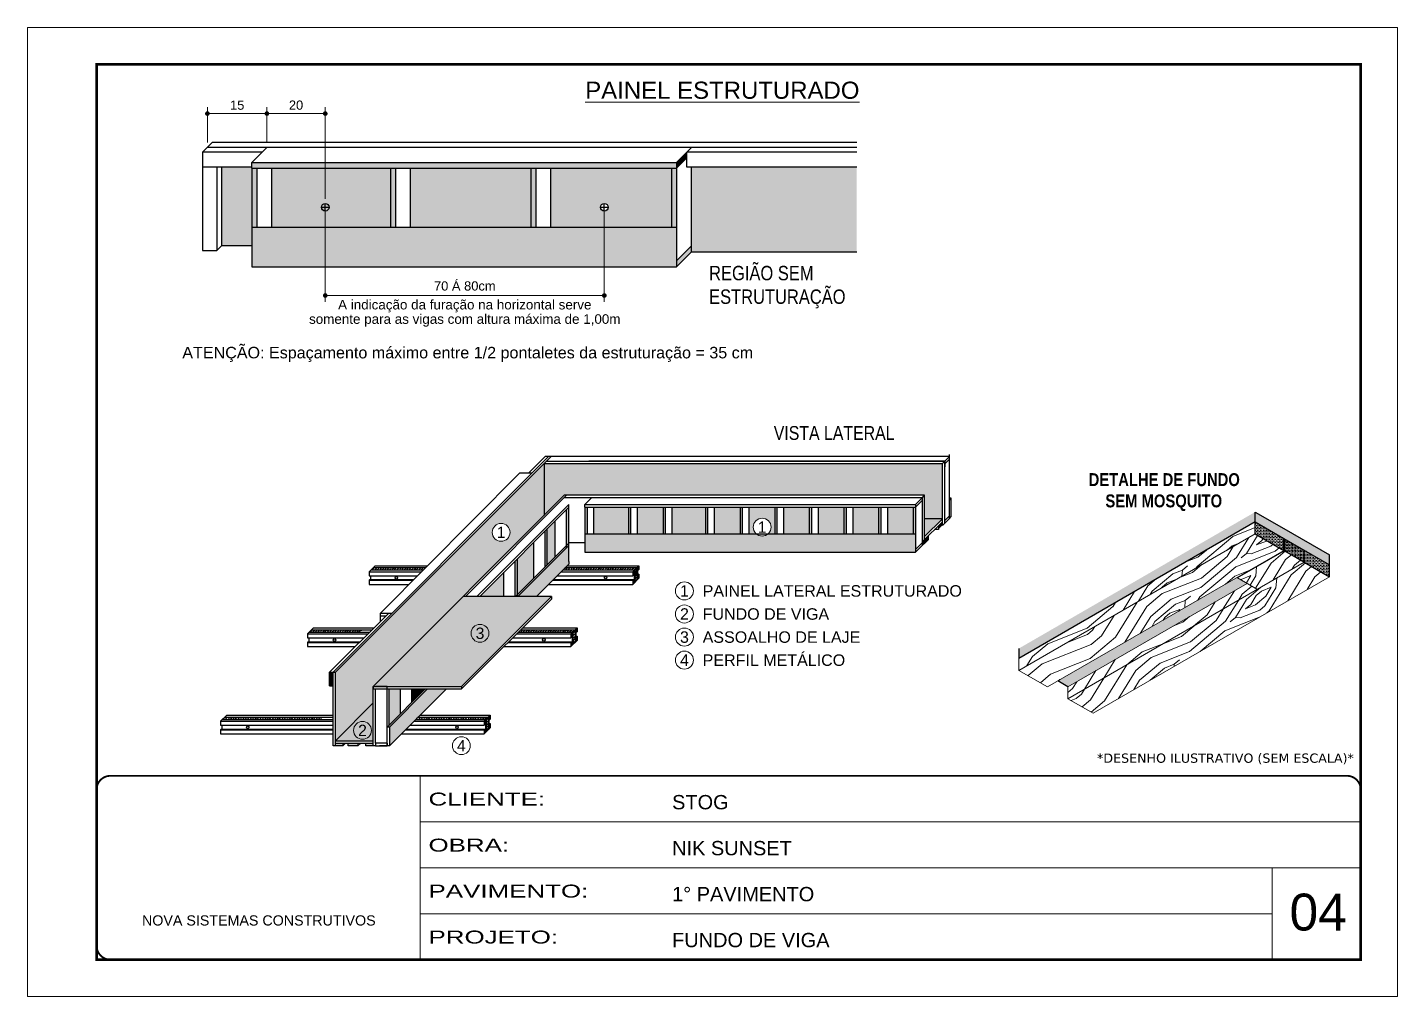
# Model space of a CAD drawing. Header units: millimetres. Extents: x 1659 to 9159, y 667 to 9133.
# Drawn here: x 7052 to 8537, y 2965 to 4015 of the extents above; entities that cross this region are included whole.
import ezdxf
from ezdxf.enums import TextEntityAlignment as Align

# ---------------------------------------------------------------- set-up
doc = ezdxf.new("R2010")
doc.units = ezdxf.units.MM
doc.linetypes.add('CONTINUO', pattern=[0])
doc.linetypes.add('DASHED', pattern=[0.75, 0.5, -0.25])
for name, color, linetype, lineweight in [('CARIMBO', 255, 'Continuous', 9), ('Demarcação 1', 251, 'Continuous', 9), ('Demarcação 2', 254, 'Continuous', 9), ('Folhas', 255, 'Continuous', 9), ('fundo', 100, 'Continuous', 9), ('Madeira', 126, 'Continuous', 18), ('SARRAFO DE PRESSAO', 251, 'DASHED', 9)]:
    doc.layers.add(name, color=color, linetype=linetype, lineweight=lineweight)
for name, color, linetype in [('COTA', 241, 'Continuous'), ('HACHURA MADEIRAS', 1, 'Continuous'), ('material do compensado', 7, 'Continuous'), ('texto', 7, 'Continuous')]:
    doc.layers.add(name, color=color, linetype=linetype)
doc.styles.add('ARIAL', font='arial.ttf')
doc.styles.add('CESAR1', font='arial.ttf', dxfattribs={"oblique": 15})
doc.styles.add('ROMANC', font='techb___.ttf', dxfattribs={"height": 2.5})
doc.styles.get("Standard").update_dxf_attribs({"font": 'arial.ttf'})
doc.styles.add('stylellllll', font='verdana.ttf', dxfattribs={"height": 2})
doc.styles.add('Tecnologia', font='')
doc.styles.add('texto', font='ARIALN.TTF')
doc.styles.get('Tecnologia').set_extended_font_data('Forgotten Futurist')
doc.dimstyles.new('1x', dxfattribs={"dimtxt": 10, "dimasz": 5, "dimexe": 7, "dimexo": 5, "dimgap": 4, "dimtad": 1, "dimdec": 1, "dimdsep": 46, "dimtxsty": 'Standard', "dimblk": 'DOT', "dimcen": 0.09, "dimclrd": 4, "dimclre": 4, "dimclrt": 2, "dimadec": 0, "dimazin": 2, "dimtfac": 1, "dimtdec": 1, "dimtmove": 0, "dimatfit": 3, "dimldrblk": 'DOT', "dimfxl": 0, "dimtolj": 1, "dimtzin": 0, "dimlwd": 9, "dimlwe": 9, "dimarcsym": 0})
pattern_1 = [(45, (4844.367, 51653.8525), (0.99436891, 3.64601934), [4.6875, -0.9375, 0, -0.9375])]
pattern_2 = [(355, (-41282.31, 617.01), (111.07494, 93.20294), [5.12645, -97.40264]), (85, (-41238.32, 649.18), (-93.20294, 111.07494), [10.2529, -92.27619]), (40, (-41259.646, 640.75), (8.936, 102.13894), [7.24881, -21.74642, 7.24881, -14.497615, 50.751904, -43.50449]), (40, (-41287.86, 612.345), (8.936, 102.13894), [7.24983, -14.49967, 7.24983, -115.99871]), (40, (-41251.22, 619.43), (8.936, 102.13894), [7.24983, -137.7482]), (40, (-41241.45, 613.43), (8.936, 102.13894), [7.24983, -137.7482]), (40, (-41255.88, 624.986), (8.936, 102.13894), [7.24983, -137.7482]), (40, (-41260.54, 630.54), (8.936, 102.13894), [14.49967, -130.49838]), (40, (-41228.3, 704.91), (8.936, 102.13894), [14.49967, -130.49838]), (40, (-41270.31, 636.54), (8.936, 102.13894), [28.99933, -115.99871]), (40, (-41274.97, 642.09), (8.936, 102.13894), [28.99933, -115.99871]), (40, (-41205.896, 666.93), (8.936, 102.13894), [28.99933, -115.99871]), (40, (-41279.18, 652.754), (8.936, 102.13894), [21.7497, -123.24834]), (40, (-41298.27, 669.86), (8.936, 102.13894), [21.7497, -123.24834]), (40, (-41288.95, 658.755), (8.936, 102.13894), [21.7497, -123.24834]), (40, (-41219.876, 683.59), (8.936, 102.13894), [36.24951, -108.74853]), (40, (-41229.64, 689.59), (8.936, 102.13894), [36.24951, -108.74853]), (40, (-41221.66, 663.16), (8.936, 102.13894), [50.74931, -94.24873]), (21.56505, (-41271.2, 626.326), (102.138945, -8.936), [11.4631, -217.79893]), (21.56505, (-41248.09, 655.18), (102.138945, -8.936), [11.4631, -217.79893]), (21.56505, (-41254.09, 645.413), (102.138945, -8.936), [11.4631, -217.79893]), (21.56505, (-41277.2, 616.56), (102.138945, -8.936), [22.9262, -206.33583]), (21.56505, (-41252.75, 660.734), (102.138945, -8.936), [34.3893, -194.87273]), (21.56505, (-41262.52, 666.735), (102.138945, -8.936), [45.8524, -183.40963]), (21.56505, (-41272.286, 672.735), (102.138945, -8.936), [45.8524, -183.40963]), (21.56505, (-41284.926, 704.717), (102.138945, -8.936), [45.8524, -183.40963]), (21.56505, (-41285.82, 694.503), (102.138945, -8.936), [57.3155, -171.94653]), (21.56505, (-41281.606, 683.843), (102.138945, -8.936), [57.3155, -171.94653]), (58.43495, (-41249.43, 639.86), (8.936, 102.138945), [11.4631, -217.79893]), (58.43495, (-41265.646, 630.986), (8.936, 102.138945), [11.4631, -217.79893]), (58.43495, (-41282.308, 617.006), (8.936, 102.138945), [22.9262, -206.33583]), (58.43495, (-41250.326, 629.646), (8.936, 102.138945), [22.9262, -206.33583]), (58.43495, (-41292.97, 612.79), (8.936, 102.138945), [34.3893, -194.87273]), (58.43495, (-41303.18, 613.686), (8.936, 102.138945), [45.8524, -183.40963]), (58.43495, (-41210.81, 610.75), (8.936, 102.138945), [45.8524, -183.40963]), (58.43495, (-41245.665, 624.09), (8.936, 102.138945), [45.8524, -183.40963]), (58.43495, (-41226.13, 612.09), (8.936, 102.138945), [57.3155, -171.94653]), (58.43495, (-41235.9, 618.09), (8.936, 102.138945), [57.3155, -171.94653])]
pattern_3 = [(0, (-30389.7905, -7136.9459), (0.82275303, 1.645506056), [0, -1.645506056])]

# ---------------------------------------------------------------- blocks, each defined once
blk = doc.blocks.new('9999999999')
at = {"color": 30, "linetype": 'CONTINUO'}
for p, q in [((98564.6, 34230.2), (98564.6, 34429.4)), ((98564.6, 34379.6), (99584, 34379.6)), ((98564.6, 34329.8), (99488, 34329.8)), ((99584, 34329.8), (99488, 34329.8)), ((99488, 34329.8), (99488, 34230.2)), ((98564.6, 34280), (99488, 34280))]:
    blk.add_line(p, q, dxfattribs=at)
at = {"color": 30, "linetype": 'CONTINUO', "const_width": 2}
blk.add_lwpolyline([(99584, 34230.2), (99584, 34414.4, 0.414214), (99569, 34429.4), (98229, 34429.4, 0.414214), (98214, 34414.4), (98214, 34245.2, 0.414214), (98229, 34230.2), (99584, 34230.2)], format="xyb", dxfattribs=at)
at = {"layer": 'Folhas'}
blk.add_lwpolyline([(98139, 34190.2), (99624, 34190.2), (99624, 35240.2), (98139, 35240.2)], close=True, dxfattribs=at)
at = {"layer": 'Folhas', "color": 30, "const_width": 3}
blk.add_lwpolyline([(98214, 34230.2), (99584, 34230.2), (99584, 35200.2), (98214, 35200.2)], close=True, dxfattribs=at)
at = {"color": 7, "linetype": 'Continuous', "ltscale": 5, "style": 'ARIAL'}
for s, height, p in [('STOG', 15.48, (98837.7, 34393.1)), ('NIK SUNSET', 15.48, (98837.7, 34343.3)), ('1° PAVIMENTO', 15.483, (98837.7, 34293.5)), ('NOVA SISTEMAS CONSTRUTIVOS', 11.059, (98263.2, 34267.2)), ('FUNDO DE VIGA', 15.483, (98837.7, 34243.7))]:
    blk.add_text(s, height=height, dxfattribs=at).set_placement(p)
at = {"layer": 'Folhas', "color": 7, "style": 'Tecnologia', "width": 1.5}
for s, p in [('CLIENTE:', (98573.7, 34397.2)), ('OBRA:', (98573.7, 34347.3)), ('PAVIMENTO:', (98573.7, 34297.5)), ('PROJETO:', (98573.7, 34247.7))]:
    blk.add_text(s, height=14, dxfattribs=at).set_placement(p)
blk = doc.blocks.new('_Dot')
at = {"color": 0, "linetype": 'ByBlock', "lineweight": -2}
blk.add_line((-0.5, 0), (-1, 0), dxfattribs=at)
at = {"color": 0, "linetype": 'ByBlock', "const_width": 0.5}
blk.add_lwpolyline([(-0.25, 0, 1), (0.25, 0, 1)], format="xyb", close=True, dxfattribs=at)
blk = doc.blocks.new('*D120')
at = {"layer": 'COTA', "color": 4, "lineweight": 9}
for p, q in [((7246.9, 3889.8), (7246.9, 3928.2)), ((7251.9, 3921.2), (7306.4, 3921.2)), ((7311.4, 3889.4), (7311.4, 3928.2))]:
    blk.add_line(p, q, dxfattribs=at)
at = {"layer": 'Defpoints', "color": 0}
for p in [(7311.4, 3921.2), (7246.9, 3884.8), (7311.4, 3884.4)]:
    blk.add_point(p, dxfattribs=at)
at = {"layer": 'COTA', "color": 4, "lineweight": 9, "xscale": 5, "yscale": 5, "zscale": 5, "rotation": 180}
blk.add_blockref('_Dot', (7246.9, 3921.2), dxfattribs=at)
at = {"layer": 'COTA', "color": 4, "lineweight": 9, "xscale": 5, "yscale": 5, "zscale": 5}
blk.add_blockref('_Dot', (7311.4, 3921.2), dxfattribs=at)
at = {"layer": 'COTA', "color": 2, "insert": (7279.2, 3930.3), "char_height": 10, "attachment_point": 5}
blk.add_mtext('\\A1;15', dxfattribs=at)
blk = doc.blocks.new('*D121')
at = {"layer": 'COTA', "color": 4, "lineweight": 9}
for p, q in [((7311.4, 3889.4), (7311.4, 3928.2)), ((7316.4, 3921.2), (7369.7, 3921.2)), ((7374.7, 3828.9), (7374.7, 3928.2))]:
    blk.add_line(p, q, dxfattribs=at)
at = {"layer": 'Defpoints', "color": 0}
for p in [(7374.7, 3921.2), (7311.4, 3884.4), (7374.7, 3823.9)]:
    blk.add_point(p, dxfattribs=at)
at = {"layer": 'COTA', "color": 4, "lineweight": 9, "xscale": 5, "yscale": 5, "zscale": 5, "rotation": 180}
blk.add_blockref('_Dot', (7311.4, 3921.2), dxfattribs=at)
at = {"layer": 'COTA', "color": 4, "lineweight": 9, "xscale": 5, "yscale": 5, "zscale": 5}
blk.add_blockref('_Dot', (7374.7, 3921.2), dxfattribs=at)
at = {"layer": 'COTA', "color": 2, "insert": (7343, 3930.3), "char_height": 10, "attachment_point": 5}
blk.add_mtext('\\A1;20', dxfattribs=at)
blk = doc.blocks.new('*D122')
at = {"layer": 'COTA', "color": 4, "lineweight": 9}
for p, q in [((7374.7, 3818.9), (7374.7, 3717.1)), ((7677.1, 3818.9), (7677.1, 3717.1)), ((7379.7, 3724.1), (7672.1, 3724.1))]:
    blk.add_line(p, q, dxfattribs=at)
at = {"layer": 'Defpoints', "color": 0}
for p in [(7374.7, 3823.9), (7677.1, 3823.9), (7677.1, 3724.1)]:
    blk.add_point(p, dxfattribs=at)
at = {"layer": 'COTA', "color": 4, "lineweight": 9, "xscale": 5, "yscale": 5, "zscale": 5, "rotation": 180}
blk.add_blockref('_Dot', (7374.7, 3724.1), dxfattribs=at)
at = {"layer": 'COTA', "color": 4, "lineweight": 9, "xscale": 5, "yscale": 5, "zscale": 5}
blk.add_blockref('_Dot', (7677.1, 3724.1), dxfattribs=at)
at = {"layer": 'COTA', "color": 2, "insert": (7525.9, 3734.4), "char_height": 10, "attachment_point": 5}
blk.add_mtext('\\A1;70 Á 80cm', dxfattribs=at)

msp = doc.modelspace()

# ---------------------------------------------------------------- hatches: boundary and pattern name
for points in [[(7766.55, 3873.18), (7766.55, 3879.56), (7755.21, 3868.3), (7755.21, 3861.92)], [(7597.61, 3798.21), (7602.93, 3798.21), (7602.93, 3861.93), (7597.61, 3861.93)], [(8043.46, 3474.87), (8043.46, 3479.06), (8039.23, 3474.87), (8039.23, 3470.67)], [(8028.29, 3464.02), (8022.31, 3458.09), (8022.31, 3453.89), (8028.29, 3459.83)], [(7383.07, 3316.05), (7379.41, 3316.05), (7379.41, 3301.19), (7383.07, 3301.19)]]:
    msp.add_hatch(color=256).paths.add_polyline_path(points)
at = {"linetype": 'ByBlock', "ltscale": 2}
for points in [[(7295.04, 3798.21), (7300.36, 3798.21), (7300.37, 3861.81), (7295.04, 3861.81)], [(7755.21, 3868.3), (7295.15, 3868.3), (7295.15, 3861.93), (7755.21, 3861.93)], [(7445.22, 3798.21), (7450.55, 3798.21), (7450.55, 3861.81), (7445.22, 3861.81)], [(8053.09, 3504.66), (8051.07, 3504.66), (8051.07, 3502.42)], [(7636.17, 3450.72), (7638.52, 3453.07), (7638.52, 3494.51), (7636.17, 3492.16)], [(7655.82, 3465.96), (7658.26, 3465.96), (7658.26, 3494.67), (7655.82, 3494.67)], [(7703.1, 3465.96), (7705.54, 3465.96), (7705.54, 3494.67), (7703.1, 3494.67)], [(7740.63, 3465.96), (7743.07, 3465.96), (7743.07, 3494.67), (7740.63, 3494.67)], [(7786.56, 3465.96), (7789, 3465.96), (7789, 3494.67), (7786.56, 3494.67)], [(7824.1, 3465.96), (7826.54, 3465.96), (7826.54, 3494.67), (7824.1, 3494.67)], [(7861.63, 3465.96), (7864.07, 3465.96), (7864.07, 3494.67), (7861.63, 3494.67)], [(7899.16, 3465.96), (7901.6, 3465.96), (7901.6, 3494.67), (7899.16, 3494.67)], [(7936.7, 3465.96), (7939.14, 3465.96), (7939.14, 3494.67), (7936.7, 3494.67)], [(7974.23, 3465.96), (7976.67, 3465.96), (7976.67, 3494.67), (7974.23, 3494.67)], [(8011.76, 3465.96), (8014.2, 3465.96), (8014.2, 3494.67), (8011.77, 3494.67)], [(7612.83, 3429.86), (7615.19, 3432.21), (7615.19, 3471.51), (7612.83, 3469.16)], [(7636.28, 3450.83), (7636.28, 3453.31), (7582.88, 3399.91), (7582.88, 3398.02), (7583.47, 3398.02)], [(7582.78, 3438.76), (7580.42, 3436.41), (7580.42, 3397.91), (7582.78, 3397.91)], [(7485.61, 3297.89), (7483.04, 3297.89), (7441.59, 3256.44), (7444.15, 3256.44)], [(7468.4, 3283.25), (7470.75, 3285.6), (7470.75, 3297.78), (7468.4, 3297.78)]]:
    msp.add_hatch(color=256, dxfattribs=at).paths.add_polyline_path(points)
h = msp.add_hatch(color=256)
h.paths.add_polyline_path([(7755.21, 3761.67), (7755.21, 3755.29), (7771.43, 3771.39), (7771.43, 3777.76)])
h.paths.add_polyline_path([(7749.88, 3798.21), (7755.21, 3798.21), (7755.21, 3861.92), (7749.88, 3861.92)])
at = {"linetype": 'Continuous', "ltscale": 1.5}
h = msp.add_hatch(dxfattribs=at)
h.set_pattern_fill('ANSI36', color=256, scale=15, style=0)
h.set_pattern_definition(pattern_1)
h.paths.add_polyline_path([(7426.84, 3429.34), (7424.33, 3426.84), (7480.9, 3426.84), (7483.39, 3429.34)])
h = msp.add_hatch(dxfattribs=at)
h.set_pattern_fill('ANSI36', color=256, scale=15, style=0)
h.set_pattern_definition(pattern_1)
h.paths.add_polyline_path([(7712.52, 3429.34), (7634.79, 3429.34), (7632.29, 3426.84), (7710.02, 3426.84)])
h.paths.add_polyline_path([(7712.52, 3429.34), (7710.02, 3426.84), (7710.02, 3413.22), (7712.52, 3415.73)])
h = msp.add_hatch(dxfattribs=at)
h.set_pattern_fill('ANSI36', color=256, scale=15, style=0)
h.set_pattern_definition(pattern_1)
h.paths.add_polyline_path([(7359.86, 3361.97), (7357.35, 3359.47), (7413.92, 3359.47), (7416.41, 3361.97)])
h = msp.add_hatch(dxfattribs=at)
h.set_pattern_fill('ANSI36', color=256, scale=15, style=0)
h.set_pattern_definition(pattern_1)
h.paths.add_polyline_path([(7645.54, 3361.97), (7643.04, 3359.47), (7643.04, 3345.85), (7645.54, 3348.36)])
h.paths.add_polyline_path([(7586.54, 3361.97), (7584.03, 3359.47), (7643.04, 3359.47), (7645.54, 3361.97)])
h = msp.add_hatch(dxfattribs=at)
h.set_pattern_fill('ANSI36', color=256, scale=15, style=0)
h.set_pattern_definition(pattern_1)
h.paths.add_polyline_path([(7265.78, 3267.35), (7263.28, 3264.84), (7370.75, 3264.84), (7370.75, 3267.35)])
h = msp.add_hatch(dxfattribs=at)
h.set_pattern_fill('ANSI36', color=256, scale=15, style=0)
h.set_pattern_definition(pattern_1)
h.paths.add_polyline_path([(7551.47, 3267.35), (7548.97, 3264.84), (7548.97, 3251.23), (7551.47, 3253.74)])
h.paths.add_polyline_path([(7475.37, 3267.35), (7472.86, 3264.84), (7548.97, 3264.84), (7551.47, 3267.35)])
at = {"linetype": 'ByBlock', "ltscale": 2}
h = msp.add_hatch(color=256, dxfattribs=at)
h.paths.add_polyline_path([(7393.85, 3239.06), (7385.63, 3239.06), (7385.63, 3236.14), (7393.85, 3236.14)])
h.paths.add_polyline_path([(7410.15, 3239.06), (7399.37, 3239.06), (7399.37, 3236.14), (7410.15, 3236.14)])
h.paths.add_polyline_path([(7426.7, 3239.06), (7418.48, 3239.06), (7418.48, 3236.14), (7426.7, 3236.14)])
at = {"layer": 'Demarcação 1'}
h = msp.add_hatch(color=256, dxfattribs=at)
h.paths.add_polyline_path([(7405.36, 3252.95, 1), (7424.72, 3252.95, 1)], flags=17)
h.paths.add_polyline_path([(7426.7, 3300.66), (7611.75, 3485.7), (7611.75, 3542.17), (7611.74, 3542.17), (7385.63, 3316.06), (7385.63, 3241.62), (7426.7, 3282.69)])
h.paths.add_polyline_path([(7555.56, 3467.49, -1), (7574.91, 3467.49, -1)], flags=16)
h.paths.add_polyline_path([(7407.16, 3243.7), (7422.92, 3243.7), (7422.92, 3262.26), (7407.16, 3262.26)], flags=24)
h.paths.add_polyline_path([(7557.36, 3458.24), (7573.12, 3458.24), (7573.12, 3476.79), (7557.36, 3476.79)], flags=24)
for points in [[(7611.75, 3485.7), (7633.68, 3507.63), (8024.25, 3507.63), (8024.25, 3482.01), (8043.46, 3482.01), (8043.46, 3542.17), (7611.75, 3542.17)], [(8024.25, 3482.01), (8024.25, 3462.95), (8043.46, 3482.01)]]:
    msp.add_hatch(color=256, dxfattribs=at).paths.add_polyline_path(points)
h = msp.add_hatch(color=256, dxfattribs=at)
h.paths.add_polyline_path([(7385.63, 3241.62), (7426.7, 3241.62), (7426.7, 3282.69)])
h.paths.add_polyline_path([(7405.36, 3252.95, -1), (7424.72, 3252.95, -1)], flags=16)
h.paths.add_polyline_path([(7407.16, 3243.7), (7422.92, 3243.7), (7422.92, 3262.26), (7407.16, 3262.26)], flags=24)
at = {"layer": 'Demarcação 2'}
for points in [[(7295.15, 3861.93), (7295.15, 3861.93), (7295.15, 3861.93), (7295.15, 3862.99), (7262.16, 3862.99), (7262.16, 3777.77), (7295.15, 3777.77)], [(7316.7, 3798.21), (7445.33, 3798.21), (7445.33, 3861.93), (7316.7, 3861.93)], [(7466.88, 3798.21), (7597.61, 3798.21), (7597.61, 3861.93), (7466.88, 3861.93)], [(7771.43, 3862.99), (7771.43, 3771.39), (7950.71, 3771.39), (7950.71, 3862.99)], [(7755.21, 3798.21), (7295.15, 3798.21), (7295.15, 3761.67), (7295.15, 3755.3), (7755.21, 3755.29)], [(7665.8, 3465.96), (7703.21, 3465.96), (7703.21, 3494.78), (7665.8, 3494.78)], [(7713.07, 3465.96), (7740.74, 3465.96), (7740.74, 3494.78), (7713.07, 3494.78)], [(7750.61, 3465.96), (7786.67, 3465.96), (7786.67, 3494.78), (7750.61, 3494.78)], [(7796.54, 3465.96), (7824.2, 3465.96), (7824.2, 3494.78), (7796.54, 3494.78)], [(7871.6, 3465.96), (7899.27, 3465.96), (7899.27, 3494.78), (7871.6, 3494.78)], [(7909.14, 3465.96), (7936.8, 3465.96), (7936.8, 3494.78), (7909.14, 3494.78)], [(7946.67, 3465.96), (7974.34, 3465.96), (7974.34, 3494.78), (7946.67, 3494.78)], [(7984.21, 3465.96), (8011.87, 3465.96), (8011.87, 3494.78), (7984.21, 3494.78)], [(7615.29, 3432.32), (7623.96, 3440.99), (7623.96, 3479.95), (7615.29, 3471.28)], [(8014.31, 3465.96), (7854.64, 3465.96, -0.3830345), (7841.71, 3465.96), (7655.93, 3465.96), (7655.93, 3445.96), (8014.31, 3445.96)], [(7582.88, 3399.91), (7600.62, 3417.65), (7600.62, 3456.61), (7582.88, 3438.87)], [(7638.63, 3436.1), (7638.63, 3453.18), (7583.47, 3398.02), (7603.47, 3398.02), (7638.63, 3433.17)], [(7542.03, 3398.02), (7568.21, 3398.02), (7568.21, 3424.2)], [(7443.94, 3258.79), (7456.19, 3271.04), (7456.19, 3297.89), (7443.94, 3297.89)], [(7505.91, 3297.89), (7500.42, 3297.89), (7485.61, 3297.89), (7444.15, 3256.44), (7444.15, 3236.14)], [(7470.86, 3285.71), (7483.04, 3297.89), (7470.86, 3297.89)]]:
    msp.add_hatch(color=256, dxfattribs=at).paths.add_polyline_path(points)
h = msp.add_hatch(color=256, dxfattribs=at)
h.paths.add_polyline_path([(7672.93, 3819.75, -1), (7681.3, 3819.75, -1)], flags=16)
h.paths.add_polyline_path([(7619.16, 3798.21), (7749.88, 3798.21), (7749.88, 3861.93), (7619.16, 3861.93)])
h = msp.add_hatch(color=256, dxfattribs=at)
h.paths.add_polyline_path([(7857.85, 3473.16, -1), (7838.5, 3473.16, -1)], flags=16)
h.paths.add_polyline_path([(7840.3, 3463.91), (7856.06, 3463.91), (7856.06, 3482.46), (7840.3, 3482.46)], flags=24)
h.paths.add_polyline_path([(7834.07, 3465.96), (7861.74, 3465.96), (7861.74, 3494.78), (7834.07, 3494.78)])
h = msp.add_hatch(color=256, dxfattribs=at)
h.paths.add_polyline_path([(7426.7, 3300.66), (7429.27, 3300.66), (7441.59, 3300.66), (7522.34, 3300.66), (7619.7, 3398.02), (7524.07, 3398.02)])
h.paths.add_polyline_path([(7534.44, 3348.64), (7550.31, 3348.64), (7550.31, 3367.52), (7534.44, 3367.52)], flags=24)
at = {"layer": 'fundo'}
h = msp.add_hatch(color=252, dxfattribs=at)
h.dxf.hatch_style = 1
h.paths.add_polyline_path([(8126.36, 3341.67), (8126.36, 3331.02), (8382.5, 3478.91), (8382.5, 3489.56)])
h = msp.add_hatch(color=252, dxfattribs=at)
h.dxf.hatch_style = 1
h.paths.add_polyline_path([(8413.58, 3471.62), (8382.5, 3489.56), (8382.5, 3478.91), (8413.58, 3460.96), (8462.92, 3432.48), (8462.92, 3443.13)])
h = msp.add_hatch(color=252, dxfattribs=at)
h.dxf.hatch_style = 1
h.paths.add_polyline_path([(8373.87, 3412.16), (8363.5, 3418.15), (8363.5, 3419.03), (8168.71, 3306.57), (8179.63, 3300.26)])
at = {"layer": 'HACHURA MADEIRAS'}
h = msp.add_hatch(dxfattribs=at)
h.set_pattern_fill('DOTS', scale=1.036539)
h.set_pattern_definition(pattern_3)
h.paths.add_polyline_path([(8413.58, 3447.94), (8413.58, 3460.96), (8382.5, 3478.91), (8382.5, 3465.88)])
h = msp.add_hatch(dxfattribs=at)
h.set_pattern_fill('DOTS', scale=1.036539)
h.set_pattern_definition(pattern_3)
h.paths.add_polyline_path([(8414.34, 3460.52), (8414.34, 3447.5), (8435.48, 3435.3), (8435.48, 3448.32)])
h = msp.add_hatch(dxfattribs=at)
h.set_pattern_fill('DOTS', scale=1.036539)
h.set_pattern_definition(pattern_3)
h.paths.add_polyline_path([(8435.78, 3448.15), (8435.78, 3435.12), (8462.92, 3419.45), (8462.92, 3432.48)])
at = {"layer": 'Madeira'}
h = msp.add_hatch(dxfattribs=at)
h.set_pattern_fill('PATRON00077', color=256, scale=102.529099, angle=355, pattern_type=2)
h.set_pattern_definition(pattern_2)
h.paths.add_polyline_path([(8126.36, 3331.02), (8126.36, 3318), (8382.5, 3465.88), (8382.5, 3478.91)])
h = msp.add_hatch(dxfattribs=at)
h.set_pattern_fill('PATRON00077', color=256, scale=102.529099, angle=355, pattern_type=2)
h.set_pattern_definition([(355, (-10179.79, -68623.56), (111.07494, 93.20294), [5.12645, -97.40264]), (85, (-10135.81, -68591.39), (-93.20294, 111.07494), [10.25291, -92.27619]), (40, (-10157.13, -68599.82), (8.936, 102.138945), [7.248807, -21.74642, 7.248807, -14.497615, 50.751904, -43.504487]), (40, (-10185.34, -68628.224), (8.936, 102.138945), [7.24983, -14.499665, 7.24983, -115.99871]), (40, (-10148.7, -68621.14), (8.936, 102.138945), [7.24983, -137.74821]), (40, (-10138.934, -68627.14), (8.936, 102.138945), [7.24983, -137.74821]), (40, (-10153.36, -68615.584), (8.936, 102.138945), [7.24983, -137.74821]), (40, (-10158.02, -68610.03), (8.936, 102.138945), [14.49967, -130.49838]), (40, (-10125.785, -68535.66), (8.936, 102.138945), [14.49967, -130.49838]), (40, (-10167.79, -68604.03), (8.936, 102.138945), [28.99933, -115.99871]), (40, (-10172.45, -68598.476), (8.936, 102.138945), [28.99933, -115.99871]), (40, (-10103.38, -68573.64), (8.936, 102.138945), [28.99933, -115.99871]), (40, (-10176.66, -68587.815), (8.936, 102.138945), [21.7497, -123.24834]), (40, (-10195.75, -68570.71), (8.936, 102.138945), [21.7497, -123.24834]), (40, (-10186.43, -68581.815), (8.936, 102.138945), [21.7497, -123.24834]), (40, (-10117.36, -68556.98), (8.936, 102.138945), [36.24951, -108.74853]), (40, (-10127.125, -68550.98), (8.936, 102.138945), [36.24951, -108.74853]), (40, (-10119.145, -68577.41), (8.936, 102.138945), [50.74931, -94.24873]), (21.56505, (-10168.68, -68614.244), (102.138945, -8.936), [11.4631, -217.79893]), (21.56505, (-10145.574, -68585.39), (102.138945, -8.936), [11.4631, -217.79893]), (21.56505, (-10151.574, -68595.156), (102.138945, -8.936), [11.4631, -217.79893]), (21.56505, (-10174.683, -68624.01), (102.138945, -8.936), [22.9262, -206.33583]), (21.56505, (-10150.234, -68579.836), (102.138945, -8.936), [34.3893, -194.87273]), (21.56505, (-10160, -68573.835), (102.138945, -8.936), [45.8524, -183.40963]), (21.56505, (-10169.77, -68567.834), (102.138945, -8.936), [45.8524, -183.40963]), (21.56505, (-10182.41, -68535.852), (102.138945, -8.936), [45.8524, -183.40963]), (21.56505, (-10183.3, -68546.066), (102.138945, -8.936), [57.31551, -171.94653]), (21.56505, (-10179.09, -68556.727), (102.138945, -8.936), [57.31551, -171.94653]), (58.43495, (-10146.914, -68600.71), (8.936, 102.138945), [11.4631, -217.79893]), (58.43495, (-10163.13, -68609.584), (8.936, 102.138945), [11.4631, -217.79893]), (58.43495, (-10179.79, -68623.564), (8.936, 102.138945), [22.9262, -206.33583]), (58.43495, (-10147.808, -68610.924), (8.936, 102.138945), [22.9262, -206.33583]), (58.43495, (-10190.45, -68627.777), (8.936, 102.138945), [34.3893, -194.87273]), (58.43495, (-10200.664, -68626.884), (8.936, 102.138945), [45.8524, -183.40963]), (58.43495, (-10108.292, -68629.82), (8.936, 102.138945), [45.8524, -183.40963]), (58.43495, (-10143.147, -68616.48), (8.936, 102.138945), [45.8524, -183.40963]), (58.43495, (-10123.613, -68628.48), (8.936, 102.138945), [57.31551, -171.94653]), (58.43495, (-10133.38, -68622.48), (8.936, 102.138945), [57.31551, -171.94653])])
h.paths.add_polyline_path([(8126.36, 3318), (8157.43, 3300.05), (8413.58, 3447.94), (8382.5, 3465.88)])
h = msp.add_hatch(dxfattribs=at)
h.set_pattern_fill('PATRON00077', color=256, scale=102.529099, angle=355, pattern_type=2)
h.set_pattern_definition([(355, (-41304.27, 629.74), (111.07494, 93.20294), [5.12645, -97.40264]), (85, (-41260.29, 661.92), (-93.20294, 111.07494), [10.2529, -92.27619]), (40, (-41281.61, 653.49), (8.936, 102.13894), [7.24881, -21.74642, 7.24881, -14.497615, 50.751904, -43.50449]), (40, (-41309.826, 625.085), (8.936, 102.13894), [7.24983, -14.49967, 7.24983, -115.99871]), (40, (-41273.18, 632.17), (8.936, 102.13894), [7.24983, -137.7482]), (40, (-41263.416, 626.17), (8.936, 102.13894), [7.24983, -137.7482]), (40, (-41277.84, 637.725), (8.936, 102.13894), [7.24983, -137.7482]), (40, (-41282.5, 643.28), (8.936, 102.13894), [14.49967, -130.49838]), (40, (-41250.27, 717.65), (8.936, 102.13894), [14.49967, -130.49838]), (40, (-41292.27, 649.28), (8.936, 102.13894), [28.99933, -115.99871]), (40, (-41296.93, 654.83), (8.936, 102.13894), [28.99933, -115.99871]), (40, (-41227.86, 679.666), (8.936, 102.13894), [28.99933, -115.99871]), (40, (-41301.144, 665.49), (8.936, 102.13894), [21.7497, -123.24834]), (40, (-41320.23, 682.6), (8.936, 102.13894), [21.7497, -123.24834]), (40, (-41310.91, 671.494), (8.936, 102.13894), [21.7497, -123.24834]), (40, (-41241.84, 696.33), (8.936, 102.13894), [36.24951, -108.74853]), (40, (-41251.61, 702.33), (8.936, 102.13894), [36.24951, -108.74853]), (40, (-41243.63, 675.9), (8.936, 102.13894), [50.74931, -94.24873]), (21.56505, (-41293.164, 639.065), (102.138945, -8.936), [11.4631, -217.79893]), (21.56505, (-41270.056, 667.92), (102.138945, -8.936), [11.4631, -217.79893]), (21.56505, (-41276.056, 658.153), (102.138945, -8.936), [11.4631, -217.79893]), (21.56505, (-41299.165, 629.3), (102.138945, -8.936), [22.9262, -206.33583]), (21.56505, (-41274.716, 673.473), (102.138945, -8.936), [34.3893, -194.87273]), (21.56505, (-41284.483, 679.474), (102.138945, -8.936), [45.8524, -183.40963]), (21.56505, (-41294.25, 685.475), (102.138945, -8.936), [45.8524, -183.40963]), (21.56505, (-41306.89, 717.457), (102.138945, -8.936), [45.8524, -183.40963]), (21.56505, (-41307.784, 707.243), (102.138945, -8.936), [57.3155, -171.94653]), (21.56505, (-41303.57, 696.58), (102.138945, -8.936), [57.3155, -171.94653]), (58.43495, (-41271.396, 652.6), (8.936, 102.138945), [11.4631, -217.79893]), (58.43495, (-41287.61, 643.725), (8.936, 102.138945), [11.4631, -217.79893]), (58.43495, (-41304.27, 629.745), (8.936, 102.138945), [22.9262, -206.33583]), (58.43495, (-41272.29, 642.385), (8.936, 102.138945), [22.9262, -206.33583]), (58.43495, (-41314.932, 625.53), (8.936, 102.138945), [34.3893, -194.87273]), (58.43495, (-41325.146, 626.425), (8.936, 102.138945), [45.8524, -183.40963]), (58.43495, (-41232.775, 623.49), (8.936, 102.138945), [45.8524, -183.40963]), (58.43495, (-41267.63, 636.83), (8.936, 102.138945), [45.8524, -183.40963]), (58.43495, (-41248.095, 624.83), (8.936, 102.138945), [57.3155, -171.94653]), (58.43495, (-41257.862, 630.83), (8.936, 102.138945), [57.3155, -171.94653])])
h.paths.add_polyline_path([(8384.64, 3405.95), (8435.48, 3435.3), (8413.81, 3447.86), (8363.5, 3418.15)])
h = msp.add_hatch(dxfattribs=at)
h.set_pattern_fill('PATRON00077', color=256, scale=102.529099, angle=355, pattern_type=2)
h.set_pattern_definition(pattern_2)
h.paths.add_polyline_path([(8206.78, 3271.58), (8462.92, 3419.45), (8435.78, 3435.12), (8179.73, 3287.29)])
h = msp.add_hatch(dxfattribs=at)
h.set_pattern_fill('PATRON00077', color=256, scale=102.529099, angle=355, pattern_type=2)
h.set_pattern_definition(pattern_2)
h.paths.add_polyline_path([(8385, 3405.74), (8373.72, 3412.25), (8179.56, 3300.22), (8179.63, 3287.24)])

# ---------------------------------------------------------------- linework, layer by layer
at = {"linetype": 'ByBlock', "ltscale": 2}
for p, q in [((7241.72, 3879.56), (7252.16, 3890)), ((7241.72, 3879.56), (7241.72, 3862.99)), ((7311.37, 3884.39), (7295.15, 3868.3)), ((7771.43, 3884.39), (7755.21, 3868.3)), ((7766.55, 3862.99), (7766.55, 3879.56)), ((7241.72, 3862.99), (7241.72, 3772.93)), ((7257.32, 3862.99), (7257.32, 3772.93)), ((7262.16, 3862.99), (7262.16, 3777.77)), ((7295.15, 3868.3), (7755.21, 3868.3)), ((7295.15, 3861.93), (7295.15, 3868.3)), ((7295.15, 3861.93), (7295.15, 3755.3)), ((7295.15, 3861.93), (7295.15, 3761.67)), ((7295.15, 3861.93), (7755.21, 3861.93)), ((7300.48, 3861.93), (7300.48, 3798.21)), ((7316.7, 3798.21), (7316.7, 3861.93)), ((7445.33, 3861.93), (7445.33, 3798.21)), ((7450.66, 3861.93), (7450.66, 3798.21)), ((7466.88, 3798.21), (7466.88, 3861.93)), ((7597.61, 3861.93), (7597.61, 3798.21)), ((7602.93, 3861.93), (7602.93, 3798.21)), ((7619.16, 3798.21), (7619.16, 3861.93)), ((7749.88, 3861.92), (7749.88, 3798.21)), ((7766.55, 3873.18), (7755.21, 3861.92)), ((7755.21, 3868.3), (7755.21, 3755.29)), ((7771.43, 3771.39), (7771.43, 3862.99)), ((7257.32, 3772.93), (7262.16, 3777.77)), ((7295.15, 3777.77), (7262.16, 3777.77)), ((7295.15, 3777.77), (7262.16, 3777.77)), ((7771.43, 3777.76), (7755.21, 3761.67)), ((7771.43, 3771.39), (7755.21, 3755.29)), ((8051.07, 3546.86), (8046.03, 3541.86)), ((7526.63, 3398.02), (7636.25, 3507.63)), ((7663.36, 3505.07), (7655.93, 3497.7)), ((8021.74, 3505.07), (8014.31, 3497.7)), ((8021.74, 3505.07), (8024.25, 3507.63)), ((8021.74, 3505.07), (8021.74, 3453.32)), ((8051.07, 3502.42), (8053.09, 3504.66)), ((8053.09, 3504.66), (8051.07, 3504.66)), ((8053.09, 3484.66), (8053.09, 3504.66)), ((7636.28, 3450.83), (7636.28, 3492.27)), ((7638.63, 3436.1), (7638.63, 3494.62)), ((7655.93, 3497.7), (8014.31, 3497.7)), ((7655.93, 3494.78), (7655.93, 3497.7)), ((7655.93, 3494.78), (8014.31, 3494.78)), ((7655.93, 3494.78), (7655.93, 3445.96)), ((7655.93, 3494.78), (7655.93, 3465.96)), ((7658.37, 3494.78), (7658.37, 3465.96)), ((7665.8, 3465.96), (7665.8, 3494.78)), ((7703.21, 3494.78), (7703.21, 3465.96)), ((7705.64, 3494.78), (7705.64, 3465.96)), ((7713.07, 3465.96), (7713.07, 3494.78)), ((7740.74, 3494.78), (7740.74, 3465.96)), ((7743.18, 3494.78), (7743.18, 3465.96)), ((7750.61, 3465.96), (7750.61, 3494.78)), ((7786.67, 3494.78), (7786.67, 3465.96)), ((7789.11, 3494.78), (7789.11, 3465.96)), ((7796.54, 3465.96), (7796.54, 3494.78)), ((7824.2, 3494.78), (7824.2, 3465.96)), ((7826.64, 3494.78), (7826.64, 3465.96)), ((7834.07, 3465.96), (7834.07, 3494.78)), ((7861.74, 3494.78), (7861.74, 3465.96)), ((7864.18, 3494.78), (7864.18, 3465.96)), ((7871.6, 3465.96), (7871.6, 3494.78)), ((7899.27, 3494.78), (7899.27, 3465.96)), ((7901.71, 3494.78), (7901.71, 3465.96)), ((7909.14, 3465.96), (7909.14, 3494.78)), ((7936.8, 3494.78), (7936.8, 3465.96)), ((7939.24, 3494.78), (7939.24, 3465.96)), ((7946.67, 3465.96), (7946.67, 3494.78)), ((7974.34, 3494.78), (7974.34, 3465.96)), ((7976.78, 3494.78), (7976.78, 3465.96)), ((7984.21, 3465.96), (7984.21, 3494.78)), ((8011.87, 3494.78), (8011.87, 3465.96)), ((8021.74, 3502.15), (8014.31, 3494.78)), ((8014.31, 3497.7), (8014.31, 3494.78)), ((8014.31, 3494.78), (8014.31, 3445.96)), ((7623.96, 3440.99), (7623.96, 3479.95)), ((8051.07, 3482.42), (8043.46, 3474.87)), ((8051.07, 3482.42), (8053.09, 3484.66)), ((7612.94, 3429.97), (7612.94, 3469.26)), ((7615.29, 3432.32), (7615.29, 3471.61)), ((7638.63, 3455.66), (7580.99, 3398.02)), ((7600.62, 3417.65), (7600.62, 3456.94)), ((7655.93, 3456.25), (7638.63, 3456.25)), ((8021.74, 3456.24), (8014.31, 3448.88)), ((8021.74, 3453.32), (8014.31, 3445.96)), ((8028.29, 3459.83), (8017.91, 3449.53)), ((8024.25, 3455.81), (8021.74, 3453.32)), ((7428.9, 3431.41), (7485.44, 3431.41)), ((7580.53, 3398.02), (7580.53, 3436.52)), ((7582.88, 3398.02), (7582.88, 3438.87)), ((7636.86, 3431.41), (7714.59, 3431.41)), ((7638.63, 3436.1), (7638.63, 3433.17)), ((7422.26, 3424.77), (7422.26, 3420.58)), ((7422.26, 3424.77), (7465.51, 3424.77)), ((7422.26, 3424.77), (7478.84, 3424.77)), ((7422.26, 3420.58), (7474.67, 3420.58)), ((7422.26, 3415.71), (7469.83, 3415.71)), ((7422.9, 3416.34), (7470.46, 3416.34)), ((7423.71, 3420.58), (7423.71, 3416.34)), ((7424.33, 3426.84), (7480.9, 3426.84)), ((7426.84, 3429.34), (7483.39, 3429.34)), ((7621.16, 3415.71), (7707.95, 3415.71)), ((7621.79, 3416.34), (7708.59, 3416.34)), ((7626.03, 3420.58), (7707.95, 3420.58)), ((7630.22, 3424.77), (7707.95, 3424.77)), ((7632.29, 3426.84), (7710.02, 3426.84)), ((7634.79, 3429.34), (7712.52, 3429.34)), ((7707.95, 3424.77), (7707.95, 3420.58)), ((7708.59, 3424.49), (7708.59, 3421.21)), ((7709.39, 3425.3), (7709.39, 3413.37)), ((7710.02, 3426.84), (7710.02, 3413.22)), ((7712.52, 3429.34), (7712.52, 3415.73)), ((7713.15, 3429.05), (7713.15, 3417.13)), ((7713.15, 3426.59), (7713.97, 3426.59)), ((7713.15, 3422.35), (7714.59, 3422.35)), ((7713.15, 3421.72), (7713.97, 3421.72)), ((7713.15, 3417.95), (7713.97, 3417.95)), ((7713.97, 3429.87), (7713.97, 3426.59)), ((7713.97, 3421.72), (7713.97, 3417.95)), ((7422.26, 3411.15), (7451.97, 3411.15)), ((7422.26, 3411.15), (7465.31, 3411.15)), ((7616.61, 3411.15), (7707.95, 3411.15)), ((7708.59, 3413.37), (7709.39, 3413.37)), ((7619.82, 3398.02), (7619.82, 3395.26)), ((7434.4, 3371.05), (7434.4, 3380.07)), ((7434.4, 3377.15), (7440.5, 3377.15)), ((7355.28, 3357.4), (7398.53, 3357.4)), ((7355.28, 3357.4), (7420.75, 3357.4)), ((7355.28, 3357.4), (7355.28, 3353.21)), ((7357.35, 3359.47), (7422.82, 3359.47)), ((7359.86, 3361.97), (7425.32, 3361.97)), ((7361.92, 3364.04), (7427.39, 3364.04)), ((7581.95, 3357.4), (7640.97, 3357.4)), ((7584.02, 3359.47), (7643.04, 3359.47)), ((7586.52, 3361.97), (7645.54, 3361.97)), ((7588.59, 3364.04), (7647.61, 3364.04)), ((7640.97, 3357.4), (7640.97, 3353.21)), ((7641.61, 3357.12), (7641.61, 3353.84)), ((7642.41, 3357.93), (7642.41, 3346)), ((7643.04, 3359.47), (7643.04, 3345.85)), ((7645.54, 3361.97), (7645.54, 3348.36)), ((7646.17, 3361.68), (7646.17, 3349.76)), ((7646.17, 3359.22), (7646.99, 3359.22)), ((7646.99, 3362.5), (7646.99, 3359.22)), ((7355.28, 3353.21), (7416.56, 3353.21)), ((7355.28, 3348.34), (7411.69, 3348.34)), ((7355.28, 3343.78), (7384.99, 3343.78)), ((7355.28, 3343.78), (7407.14, 3343.78)), ((7355.92, 3348.97), (7412.32, 3348.97)), ((7356.73, 3353.21), (7356.73, 3348.97)), ((7568.34, 3343.78), (7640.97, 3343.78)), ((7572.89, 3348.34), (7640.97, 3348.34)), ((7573.52, 3348.97), (7641.61, 3348.97)), ((7577.76, 3353.21), (7640.97, 3353.21)), ((7641.61, 3346), (7642.41, 3346)), ((7646.17, 3354.98), (7647.61, 3354.98)), ((7646.17, 3354.35), (7646.99, 3354.35)), ((7646.17, 3350.58), (7646.99, 3350.58)), ((7646.99, 3354.35), (7646.99, 3350.58)), ((7379.41, 3301.19), (7379.41, 3316.05)), ((7383.07, 3316.06), (7385.63, 3316.06)), ((7379.41, 3301.19), (7383.07, 3301.19)), ((7426.7, 3300.66), (7429.27, 3300.66)), ((7432.48, 3297.89), (7500.42, 3297.89)), ((7441.59, 3239.06), (7441.59, 3297.89)), ((7443.94, 3258.79), (7443.94, 3297.76)), ((7456.19, 3271.04), (7456.19, 3297.89)), ((7468.51, 3283.36), (7468.51, 3297.89)), ((7470.86, 3285.71), (7470.86, 3297.89)), ((7522.34, 3300.66), (7522.34, 3297.89)), ((7265.78, 3267.35), (7383.07, 3267.35)), ((7267.85, 3269.42), (7383.07, 3269.42)), ((7475.37, 3267.35), (7551.47, 3267.35)), ((7477.44, 3269.42), (7553.54, 3269.42)), ((7551.47, 3267.35), (7551.47, 3253.74)), ((7552.1, 3267.06), (7552.1, 3255.13)), ((7552.91, 3267.88), (7552.91, 3264.6)), ((7261.21, 3262.78), (7357.41, 3262.78)), ((7261.21, 3262.78), (7383.07, 3262.78)), ((7261.21, 3262.78), (7261.21, 3258.58)), ((7261.21, 3258.58), (7383.07, 3258.58)), ((7261.21, 3253.71), (7383.07, 3253.71)), ((7261.85, 3254.35), (7383.07, 3254.35)), ((7262.65, 3258.58), (7262.65, 3254.35)), ((7263.28, 3264.84), (7383.07, 3264.84)), ((7461.73, 3253.71), (7546.9, 3253.71)), ((7462.37, 3254.35), (7547.53, 3254.35)), ((7466.6, 3258.58), (7546.9, 3258.58)), ((7470.79, 3262.78), (7546.9, 3262.78)), ((7472.86, 3264.84), (7548.97, 3264.84)), ((7546.9, 3262.78), (7546.9, 3258.58)), ((7547.53, 3262.5), (7547.53, 3259.22)), ((7548.34, 3263.3), (7548.34, 3251.38)), ((7548.97, 3264.84), (7548.97, 3251.23)), ((7552.1, 3264.6), (7552.91, 3264.6)), ((7552.1, 3260.36), (7553.54, 3260.36)), ((7552.1, 3259.73), (7552.91, 3259.73)), ((7552.1, 3255.95), (7552.91, 3255.95)), ((7552.91, 3259.73), (7552.91, 3255.95)), ((7261.21, 3249.16), (7357.41, 3249.16)), ((7261.21, 3249.16), (7383.07, 3249.16)), ((7441.59, 3239.06), (7441.59, 3236.14)), ((7457.18, 3249.16), (7546.9, 3249.16)), ((7547.53, 3251.38), (7548.34, 3251.38))]:
    msp.add_line(p, q, dxfattribs=at)
for p, q in [((7306.5, 3879.56), (7241.72, 3879.56)), ((7950.71, 3884.39), (7246.56, 3884.39)), ((7950.71, 3890), (7252.16, 3890)), ((7950.71, 3879.56), (7766.55, 3879.56)), ((7295.15, 3862.99), (7241.72, 3862.99)), ((7950.71, 3862.99), (7766.55, 3862.99)), ((7295.03, 3798.21), (7755.21, 3798.21)), ((7241.72, 3772.93), (7257.32, 3772.93)), ((7295.15, 3755.3), (7755.21, 3755.29)), ((7616.79, 3549.78), (7383.07, 3316.06)), ((7619.36, 3549.78), (7385.63, 3316.06)), ((7613.13, 3549.78), (7595.04, 3531.69)), ((8051.07, 3549.78), (7613.13, 3549.78)), ((8051.07, 3549.78), (8046.03, 3544.73)), ((8051.07, 3484.66), (8051.07, 3552.02)), ((8051.07, 3482.42), (8051.07, 3549.78)), ((7611.74, 3542.17), (8043.46, 3542.17)), ((7611.75, 3542.17), (7611.75, 3485.7)), ((7614.31, 3544.73), (8046.03, 3544.73)), ((8046.03, 3544.73), (7660.41, 3544.73)), ((8046.03, 3544.73), (8043.46, 3542.17)), ((8043.46, 3474.87), (8043.46, 3542.17)), ((8046.03, 3477.41), (8046.03, 3544.73)), ((8046.03, 3544.73), (8046.03, 3538.58)), ((7585.14, 3531.69), (7434.4, 3380.07)), ((7598.7, 3531.69), (7585.14, 3531.69)), ((7633.68, 3507.63), (7426.7, 3300.66)), ((8024.25, 3507.63), (7633.68, 3507.63)), ((8021.74, 3505.07), (7633.68, 3505.07)), ((8024.25, 3455.81), (8024.25, 3507.63)), ((7538.95, 3398.02), (7638.63, 3497.7)), ((7542.03, 3398.02), (7638.63, 3494.62)), ((7638.63, 3445.96), (7638.63, 3497.7)), ((8043.46, 3479.06), (8022.31, 3458.09)), ((8043.46, 3482.01), (8024.25, 3462.95)), ((8051.07, 3485.34), (8046.03, 3480.29)), ((7655.93, 3465.96), (8014.31, 3465.96)), ((8028.29, 3459.83), (8028.29, 3464.02)), ((8039.23, 3470.67), (8035, 3470.67)), ((8039.23, 3474.87), (8039.23, 3470.67)), ((7638.63, 3453.17), (7583.47, 3398.02)), ((7655.93, 3445.96), (8014.31, 3445.96)), ((7428.9, 3431.41), (7422.26, 3424.77)), ((7638.63, 3433.17), (7603.47, 3398.02)), ((7714.59, 3431.41), (7707.95, 3424.77)), ((7568.21, 3398.02), (7568.21, 3424.2)), ((7708.59, 3421.21), (7707.95, 3420.58)), ((7714.59, 3417.8), (7707.95, 3411.15)), ((7709.39, 3425.3), (7708.59, 3424.49)), ((7713.97, 3429.87), (7713.15, 3429.05)), ((7713.97, 3417.95), (7713.15, 3417.13)), ((7714.59, 3427.22), (7713.97, 3426.59)), ((7714.59, 3422.35), (7713.97, 3421.72)), ((7709.39, 3413.37), (7708.59, 3412.57)), ((7522.34, 3300.66), (7619.7, 3398.02)), ((7522.46, 3297.89), (7619.82, 3395.26)), ((7619.82, 3398.02), (7524.07, 3398.02)), ((7443.42, 3380.07), (7379.41, 3316.06)), ((7434.4, 3380.07), (7447.08, 3380.07)), ((7361.92, 3364.04), (7355.28, 3357.4)), ((7647.61, 3364.04), (7640.97, 3357.4)), ((7642.41, 3357.93), (7641.61, 3357.12)), ((7646.99, 3362.5), (7646.17, 3361.68)), ((7647.61, 3359.85), (7646.99, 3359.22)), ((7641.61, 3353.84), (7640.97, 3353.21)), ((7647.61, 3350.43), (7640.97, 3343.78)), ((7642.41, 3346), (7641.61, 3345.2)), ((7646.99, 3350.58), (7646.17, 3349.76)), ((7647.61, 3354.98), (7646.99, 3354.35)), ((7379.41, 3316.05), (7383.07, 3316.05)), ((7383.07, 3239.06), (7383.07, 3316.06)), ((7385.63, 3236.14), (7385.63, 3316.06)), ((7426.7, 3236.14), (7426.7, 3300.66)), ((7426.7, 3300.66), (7522.34, 3300.66)), ((7426.7, 3300.66), (7426.7, 3297.89)), ((7426.7, 3297.89), (7433.61, 3297.89)), ((7441.59, 3300.66), (7429.27, 3300.66)), ((7429.27, 3239.06), (7429.27, 3297.89)), ((7429.27, 3297.89), (7429.27, 3297.58)), ((7441.59, 3236.14), (7441.59, 3300.66)), ((7483.04, 3297.89), (7441.59, 3256.44)), ((7505.91, 3297.89), (7444.15, 3236.14)), ((7485.61, 3297.89), (7444.15, 3256.44)), ((7500.42, 3297.89), (7522.46, 3297.89)), ((7426.7, 3282.69), (7385.63, 3241.62)), ((7267.85, 3269.42), (7261.21, 3262.78)), ((7553.54, 3269.42), (7546.9, 3262.78)), ((7552.91, 3267.88), (7552.1, 3267.06)), ((7444.15, 3256.44), (7441.59, 3256.44)), ((7444.15, 3256.44), (7444.15, 3236.14)), ((7547.53, 3259.22), (7546.9, 3258.58)), ((7553.54, 3255.81), (7546.9, 3249.16)), ((7548.34, 3263.3), (7547.53, 3262.5)), ((7552.91, 3255.95), (7552.1, 3255.13)), ((7553.54, 3265.23), (7552.91, 3264.6)), ((7553.54, 3260.36), (7552.91, 3259.73)), ((7383.07, 3236.14), (7383.07, 3239.06)), ((7385.63, 3241.62), (7426.7, 3241.62)), ((7385.63, 3239.06), (7426.7, 3239.06)), ((7385.63, 3239.06), (7393.85, 3239.06)), ((7393.85, 3239.06), (7393.85, 3236.14)), ((7393.85, 3236.14), (7396.77, 3239.06)), ((7399.37, 3239.06), (7410.15, 3239.06)), ((7399.37, 3236.14), (7399.37, 3239.06)), ((7410.15, 3236.14), (7413.07, 3239.06)), ((7410.15, 3239.06), (7410.15, 3236.14)), ((7418.48, 3239.06), (7426.7, 3239.06)), ((7418.48, 3236.14), (7418.48, 3239.06)), ((7429.27, 3239.06), (7429.27, 3236.14)), ((7441.59, 3239.06), (7429.27, 3239.06)), ((7548.34, 3251.38), (7547.53, 3250.57)), ((7393.85, 3236.14), (7383.07, 3236.14)), ((7410.15, 3236.14), (7399.37, 3236.14)), ((7429.27, 3236.14), (7418.48, 3236.14)), ((7429.27, 3236.14), (7441.59, 3236.14)), ((7444.15, 3236.14), (7433.37, 3236.14))]:
    msp.add_line(p, q)
at = {"linetype": 'Continuous', "ltscale": 1.5}
for p, q in [((7370.47, 3819.75), (7378.84, 3819.75)), ((7374.66, 3815.56), (7374.66, 3823.93)), ((7672.93, 3819.75), (7681.3, 3819.75)), ((7677.11, 3815.56), (7677.11, 3823.93)), ((7771.43, 3771.39), (7950.71, 3771.39))]:
    msp.add_line(p, q, dxfattribs=at)
at = {"color": 0}
msp.add_line((8043.46, 3482.01), (8024.25, 3482.01), dxfattribs=at)
at = {"ltscale": 2}
for p, q in [((7714.59, 3431.41), (7714.59, 3427.22)), ((7422.9, 3416.34), (7422.26, 3415.71)), ((7422.26, 3415.71), (7422.26, 3411.15)), ((7708.59, 3416.34), (7707.95, 3415.71)), ((7707.95, 3415.71), (7707.95, 3411.15)), ((7708.59, 3416.34), (7708.59, 3412.57)), ((7714.59, 3422.35), (7714.59, 3417.8)), ((7647.61, 3364.04), (7647.61, 3359.85)), ((7355.92, 3348.97), (7355.28, 3348.34)), ((7355.28, 3348.34), (7355.28, 3343.78)), ((7641.61, 3348.97), (7640.97, 3348.34)), ((7640.97, 3348.34), (7640.97, 3343.78)), ((7641.61, 3348.97), (7641.61, 3345.2)), ((7647.61, 3354.98), (7647.61, 3350.43)), ((7553.54, 3269.42), (7553.54, 3265.23)), ((7261.85, 3254.35), (7261.21, 3253.71)), ((7261.21, 3253.71), (7261.21, 3249.16)), ((7547.53, 3254.35), (7546.9, 3253.71)), ((7546.9, 3253.71), (7546.9, 3249.16)), ((7547.53, 3254.35), (7547.53, 3250.57)), ((7553.54, 3260.36), (7553.54, 3255.81))]:
    msp.add_line(p, q, dxfattribs=at)
at = {"linetype": 'Continuous', "ltscale": 1.5}
for centre in [(7374.66, 3819.75), (7677.11, 3819.75)]:
    msp.add_circle(centre, 4.18, dxfattribs=at)
at = {"linetype": 'ByBlock', "ltscale": 2}
for centre in [(7451.72, 3418.19), (7678.5, 3418.38), (7384.74, 3350.82), (7611.52, 3351.01), (7290.66, 3256.19), (7517.44, 3256.39)]:
    msp.add_circle(centre, 1.38, dxfattribs=at)
at = {"layer": 'CARIMBO'}
for centre, radius in [((7565.24, 3467.49), 9.68), ((7848.18, 3473.16), 9.68), ((7763.96, 3404.05), 9.77), ((7763.96, 3379.05), 9.77), ((7542.37, 3358.17), 9.68), ((7763.96, 3354.05), 9.77), ((7763.96, 3329.05), 9.77), ((7415.04, 3252.95), 9.68), ((7522.19, 3236.4), 9.68)]:
    msp.add_circle(centre, radius, dxfattribs=at)
at = {"layer": 'Madeira'}
for p, q in [((8382.5, 3465.88), (8126.36, 3318)), ((8413.58, 3447.94), (8157.43, 3300.05)), ((8414.34, 3447.5), (8363.5, 3418.15)), ((8435.78, 3435.12), (8179.63, 3287.24)), ((8435.48, 3435.3), (8384.64, 3405.95)), ((8462.92, 3419.45), (8206.77, 3271.57)), ((8363.5, 3418.15), (8384.94, 3405.77)), ((8373.87, 3412.16), (8179.63, 3300.26)), ((8126.36, 3318), (8126.36, 3331.02)), ((8126.36, 3318), (8157.43, 3300.05)), ((8179.63, 3287.24), (8179.63, 3300.26)), ((8179.63, 3287.24), (8206.77, 3271.57))]:
    msp.add_line(p, q, dxfattribs=at)
at = {"layer": 'material do compensado'}
for p, q in [((8382.5, 3478.91), (8126.36, 3331.02)), ((8382.5, 3465.88), (8382.5, 3489.56)), ((8382.5, 3489.56), (8413.58, 3471.62)), ((8382.5, 3478.91), (8413.58, 3460.96)), ((8382.5, 3465.88), (8413.58, 3447.94)), ((8413.58, 3471.62), (8462.92, 3443.13)), ((8413.58, 3460.96), (8462.92, 3432.48)), ((8413.58, 3447.94), (8413.58, 3460.96)), ((8414.34, 3447.5), (8414.34, 3460.52)), ((8414.34, 3447.5), (8435.48, 3435.3)), ((8435.48, 3435.3), (8435.48, 3448.32)), ((8435.78, 3435.12), (8435.78, 3448.15)), ((8435.78, 3435.12), (8462.92, 3419.45)), ((8462.92, 3419.45), (8462.92, 3443.13)), ((8363.5, 3418.15), (8363.5, 3419.03)), ((8126.36, 3341.67), (8126.36, 3331.02)), ((8179.63, 3300.26), (8168.71, 3306.57))]:
    msp.add_line(p, q, dxfattribs=at)

# ---------------------------------------------------------------- block references
at = {"layer": 'SARRAFO DE PRESSAO', "color": 6, "linetype": 'ByBlock'}
msp.add_blockref('9999999999', (-91087.12, -31225.64), dxfattribs=at)

# ---------------------------------------------------------------- texts
at = {"style": 'stylellllll'}
msp.add_text('*DESENHO ILUSTRATIVO (SEM ESCALA)*', height=10, dxfattribs=at).set_placement((8489.45, 3217.89), align=Align.RIGHT)
at = {"layer": 'CARIMBO', "linetype": 'Continuous', "ltscale": 2, "style": 'ARIAL'}
msp.add_text('%%UPAINEL ESTRUTURADO', height=18.59, dxfattribs=at).set_placement((7805.02, 3937.23), align=Align.CENTER)
at = {"layer": 'CARIMBO', "linetype": 'Continuous', "ltscale": 2, "style": 'texto'}
for s, height, p in [('REGIÃO SEM', 15.6, (7790.69, 3740.6)), ('ESTRUTURAÇÃO', 15.6, (7790.69, 3715.04)), ('VISTA LATERAL', 15, (7860.79, 3567.68))]:
    msp.add_text(s, height=height, dxfattribs=at).set_placement(p)
at = {"layer": 'CARIMBO', "color": 2, "style": 'ARIAL'}
for s, height, p in [('A indicação da furação na horizontal serve', 10.4, (7525.88, 3714.22)), ('somente para as vigas com altura máxima de 1,00m', 10.4, (7525.88, 3698.62)), ('ATENÇÃO: Espaçamento máximo entre 1/2 pontaletes da estruturação = 35 cm  ', 12.48, (7533.91, 3662.25))]:
    msp.add_text(s, height=height, dxfattribs=at).set_placement(p, align=Align.MIDDLE_CENTER)
at = {"layer": 'CARIMBO', "style": 'ARIAL'}
for s, height, p in [('1', 12.32, (7848.18, 3473.16)), ('1', 12.32, (7565.24, 3467.49)), ('1', 12.44, (7763.96, 3404.05)), ('2', 12.44, (7763.96, 3379.05)), ('3', 12.32, (7542.37, 3358.17)), ('3', 12.44, (7763.96, 3354.05)), ('4', 12.44, (7763.96, 3329.05)), ('2', 12.32, (7415.04, 3252.95)), ('4', 12.32, (7522.19, 3236.4))]:
    msp.add_text(s, height=height, dxfattribs=at).set_placement(p, align=Align.MIDDLE_CENTER)
at = {"layer": 'CARIMBO', "style": 'CESAR1'}
for s, p in [('PAINEL LATERAL ESTRUTURADO', (7783.73, 3404.05)), ('FUNDO DE VIGA', (7783.73, 3379.05)), ('ASSOALHO DE LAJE', (7783.73, 3354.05)), ('PERFIL METÁLICO', (7783.73, 3329.05))]:
    msp.add_text(s, height=12.436, dxfattribs=at).set_placement(p, align=Align.MIDDLE_LEFT)
at = {"layer": 'CARIMBO', "style": 'ARIAL'}
msp.add_text('04', height=40, dxfattribs=at).set_placement((8419.72, 3036.13))
at = {"layer": 'texto', "style": 'ROMANC'}
for s, p in [('DETALHE DE FUNDO ', (8286.18, 3524.64)), ('SEM MOSQUITO', (8283.44, 3501.59))]:
    msp.add_text(s, height=14, dxfattribs=at).set_placement(p, align=Align.MIDDLE_CENTER)

# ---------------------------------------------------------------- dimensions: what is measured, and where the dimension line sits
at = {"layer": 'COTA'}
for base, p1, p2, text, picture, middle in [((7311.37, 3921.2), (7246.94, 3884.78), (7311.37, 3884.39), '15', '*D120', (7279.16, 3930.31)), ((7374.66, 3921.2), (7311.37, 3884.39), (7374.66, 3823.93), '20', '*D121', (7343.02, 3930.31)), ((7677.11, 3724.1), (7374.66, 3823.93), (7677.11, 3823.93), '70 Á 80cm', '*D122', (7525.88, 3734.44))]:
    dim = msp.add_linear_dim(base=base, p1=p1, p2=p2, text=text, dimstyle='1x', dxfattribs=at)
    dim.commit()
    dim.dimension.update_dxf_attribs({"geometry": picture, "text_midpoint": middle})

doc.saveas('drawing.dxf')
